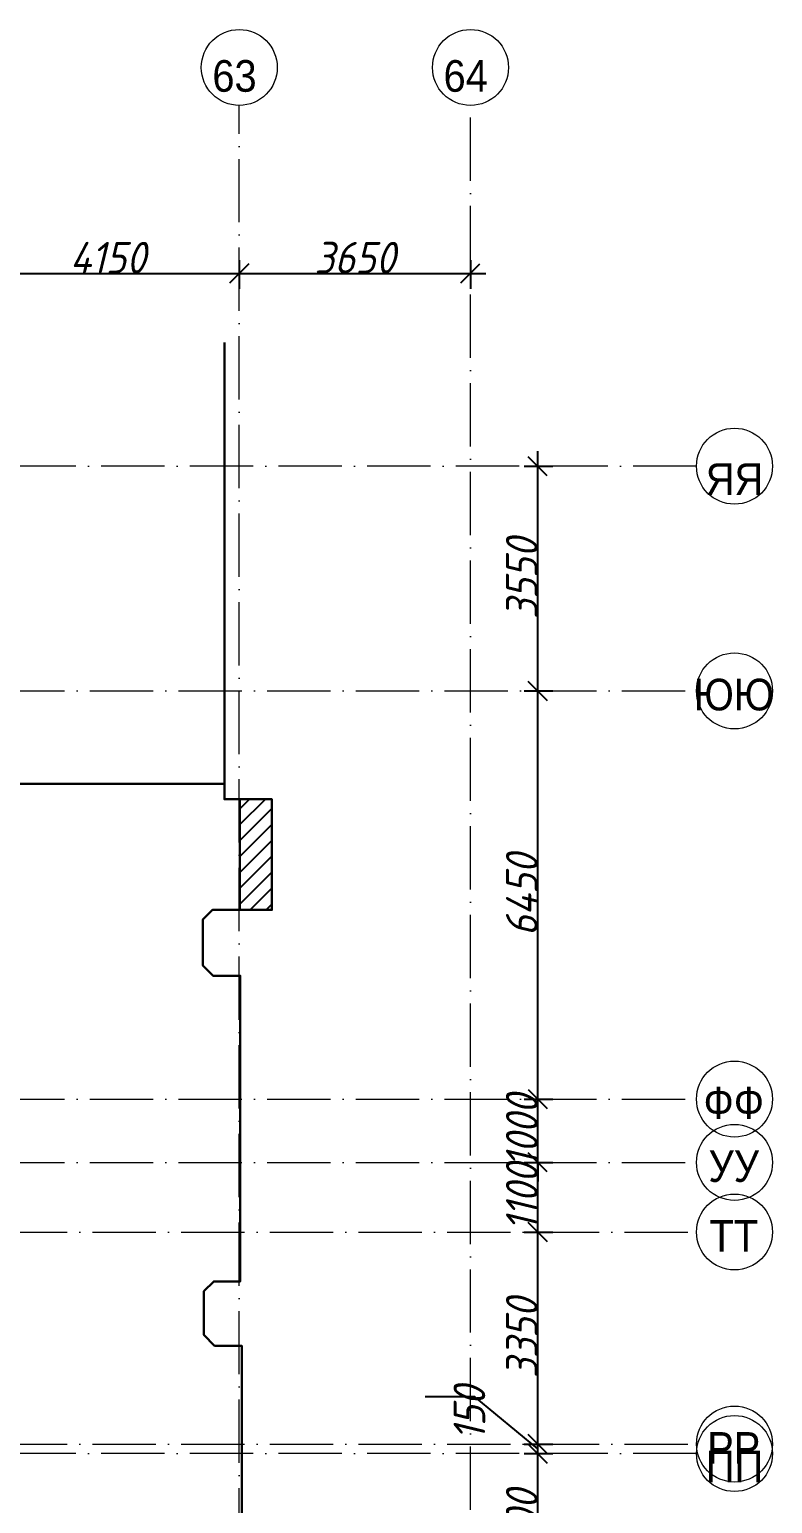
# Model space of a CAD drawing. Header units: millimetres. Extents: x 209 to 1046824, y -248937 to 510758.
# Drawn here: x 624578 to 636308, y 437893 to 461182 of the extents above; entities that cross this region are included whole.
import ezdxf

# ---------------------------------------------------------------- set-up
doc = ezdxf.new("R2010")
doc.units = ezdxf.units.MM
doc.linetypes.add('50_200_ШТРИХ_1Т_ш5_п1_п1_', pattern=[1400, 1000, -200, 0, -200])
doc.layers.add('A-ANNO-DIMS', color=7, linetype='Continuous', lineweight=9)
doc.layers.add('Основные линии', color=7, linetype='Continuous', lineweight=30)
for name, color, linetype, lineweight, true_color in [('Оси-1', 7, 'Continuous', 20, 0xaaaaaa), ('Оси-2', 7, 'Continuous', 9, 0xaaaaaa), ('Оси-3', 7, '50_200_ШТРИХ_1Т_ш5_п1_п1_', 9, 0xaaaaaa)]:
    doc.layers.add(name, color=color, linetype=linetype, lineweight=lineweight, true_color=true_color)
doc.layers.add('Штриховка', color=7, linetype='Continuous')
doc.styles.add('Arial', font='arial.ttf', dxfattribs={"width": 0.9, "height": 500})
doc.styles.add('ISOCPEUR_I_1', font='isocpeui.ttf', dxfattribs={"width": 0.9, "height": 500})
doc.dimstyles.new('ISO-2_5_0_9К_БОЛЬШОЙ', dxfattribs={"dimscale": 304.8, "dimtxt": 497.990588, "dimasz": 0.984252, "dimexe": 0.787402, "dimexo": 0, "dimgap": 0, "dimtad": 1, "dimdec": 0, "dimzin": 0, "dimdsep": 46, "dimtxsty": 'ISOCPEUR_I_1', "dimblk1": 'OBLIQUE', "dimblk2": 'OBLIQUE', "dimsah": 1, "dimcen": 0.09, "dimdle": 0.787402, "dimazin": 0, "dimtfac": 1, "dimtdec": 4, "dimtix": 1, "dimtmove": 0, "dimatfit": 3, "dimfxl": 1, "dimtvp": 1, "dimtolj": 1, "dimtzin": 0, "dimarcsym": 2})
doc.dimstyles.new('ISO-2_5_0_9К_БОЛЬШОЙ_1', dxfattribs={"dimscale": 304.8, "dimtxt": 497.990588, "dimasz": 0.984252, "dimexe": 0.787402, "dimexo": 0, "dimgap": 0, "dimtad": 1, "dimdec": 0, "dimzin": 0, "dimdsep": 46, "dimtxsty": 'ISOCPEUR_I_1', "dimblk1": 'OBLIQUE', "dimblk2": 'OBLIQUE', "dimsah": 1, "dimcen": 0.09, "dimdle": 0.787402, "dimazin": 0, "dimtfac": 1, "dimtdec": 4, "dimtix": 1, "dimtmove": 1, "dimatfit": 3, "dimfxl": 1, "dimtvp": 1, "dimtolj": 1, "dimtzin": 0, "dimarcsym": 2})

# ---------------------------------------------------------------- blocks, each defined once
blk = doc.blocks.new('Ось сетки - Круг_Ø6_00__ISO-2_5_0_9K_-17386508-АИ_План этажа_Стены_3')
at = {"layer": 'Оси-1'}
blk.add_circle((0, 0), 3, dxfattribs=at)
blk = doc.blocks.new('_Oblique')
at = {"color": 0, "linetype": 'ByBlock', "lineweight": -2}
blk.add_line((-0.5, -0.5), (0.5, 0.5), dxfattribs=at)
blk = doc.blocks.new('*D1847')
at = {"layer": 'A-ANNO-DIMS', "color": 0, "lineweight": -2, "transparency": 16777216}
for p, q in [((632601, 436042), (632601, 438922)), ((632389, 438682), (632841, 438682)), ((632389, 436282), (632841, 436282))]:
    blk.add_line(p, q, dxfattribs=at)
at = {"layer": 'Defpoints', "color": 0, "lineweight": 30, "transparency": 16777216}
for p in [(632389, 438682), (632601, 438682), (632389, 436282)]:
    blk.add_point(p, dxfattribs=at)
at = {"layer": 'A-ANNO-DIMS', "color": 0, "lineweight": -2, "transparency": 16777216, "xscale": 300, "yscale": 300, "zscale": 300}
for p, rotation in [((632601, 438682), 90), ((632601, 436282), 270)]:
    blk.add_blockref('_Oblique', p, dxfattribs=dict(at, rotation=rotation))
at = {"layer": 'A-ANNO-DIMS', "color": 0, "transparency": 16777216, "insert": (632351, 437482), "char_height": 500, "width": 1562.92, "attachment_point": 5, "rotation": 90, "style": 'ISOCPEUR_I_1'}
blk.add_mtext('\\A1;2400', dxfattribs=at)
blk = doc.blocks.new('*D1848')
at = {"layer": 'A-ANNO-DIMS', "color": 0, "lineweight": -2, "transparency": 16777216}
for p, q in [((631607, 439580), (630827, 439580)), ((632601, 438757), (631607, 439580)), ((632601, 438442), (632601, 439072)), ((632389, 438832), (632841, 438832)), ((632389, 438682), (632841, 438682))]:
    blk.add_line(p, q, dxfattribs=at)
at = {"layer": 'Defpoints', "color": 0, "lineweight": 30, "transparency": 16777216}
for p in [(632389, 438832), (632601, 438832), (632389, 438682)]:
    blk.add_point(p, dxfattribs=at)
at = {"layer": 'A-ANNO-DIMS', "color": 0, "lineweight": -2, "transparency": 16777216, "xscale": 300, "yscale": 300, "zscale": 300}
for p, rotation in [((632601, 438832), 90), ((632601, 438682), 270)]:
    blk.add_blockref('_Oblique', p, dxfattribs=dict(at, rotation=rotation))
at = {"layer": 'A-ANNO-DIMS', "color": 0, "transparency": 16777216, "insert": (631273, 438891), "char_height": 500, "width": 1022.8, "attachment_point": 1, "rotation": 90, "line_spacing_factor": 1.149209, "style": 'ISOCPEUR_I_1'}
blk.add_mtext('\\A1;150', dxfattribs=at)
blk = doc.blocks.new('*D1849')
at = {"layer": 'A-ANNO-DIMS', "color": 0, "lineweight": -2, "transparency": 16777216}
for p, q in [((632601, 438592), (632601, 442422)), ((632389, 442182), (632841, 442182)), ((632389, 438832), (632841, 438832))]:
    blk.add_line(p, q, dxfattribs=at)
at = {"layer": 'Defpoints', "color": 0, "lineweight": 30, "transparency": 16777216}
for p in [(632389, 442182), (632601, 442182), (632389, 438832)]:
    blk.add_point(p, dxfattribs=at)
at = {"layer": 'A-ANNO-DIMS', "color": 0, "lineweight": -2, "transparency": 16777216, "xscale": 300, "yscale": 300, "zscale": 300}
for p, rotation in [((632601, 442182), 90), ((632601, 438832), 270)]:
    blk.add_blockref('_Oblique', p, dxfattribs=dict(at, rotation=rotation))
at = {"layer": 'A-ANNO-DIMS', "color": 0, "transparency": 16777216, "insert": (632351, 440507), "char_height": 500, "width": 1516.96, "attachment_point": 5, "rotation": 90, "style": 'ISOCPEUR_I_1'}
blk.add_mtext('\\A1;3350', dxfattribs=at)
blk = doc.blocks.new('*D1850')
at = {"layer": 'A-ANNO-DIMS', "color": 0, "lineweight": -2, "transparency": 16777216}
for p, q in [((632601, 441942), (632601, 443522)), ((632389, 443282), (632841, 443282)), ((632389, 442182), (632841, 442182))]:
    blk.add_line(p, q, dxfattribs=at)
at = {"layer": 'Defpoints', "color": 0, "lineweight": 30, "transparency": 16777216}
for p in [(632389, 443282), (632601, 443282), (632389, 442182)]:
    blk.add_point(p, dxfattribs=at)
at = {"layer": 'A-ANNO-DIMS', "color": 0, "lineweight": -2, "transparency": 16777216, "xscale": 300, "yscale": 300, "zscale": 300}
for p, rotation in [((632601, 443282), 90), ((632601, 442182), 270)]:
    blk.add_blockref('_Oblique', p, dxfattribs=dict(at, rotation=rotation))
at = {"layer": 'A-ANNO-DIMS', "color": 0, "transparency": 16777216, "insert": (632351, 442732), "char_height": 500, "width": 1287.11, "attachment_point": 5, "rotation": 90, "style": 'ISOCPEUR_I_1'}
blk.add_mtext('\\A1;1100', dxfattribs=at)
blk = doc.blocks.new('*D1851')
at = {"layer": 'A-ANNO-DIMS', "color": 0, "lineweight": -2, "transparency": 16777216}
for p, q in [((632601, 444282), (632601, 444582)), ((632389, 444282), (632841, 444282)), ((632601, 443282), (632601, 444282)), ((632389, 443282), (632841, 443282)), ((632601, 443282), (632601, 442982))]:
    blk.add_line(p, q, dxfattribs=at)
at = {"layer": 'Defpoints', "color": 0, "lineweight": 30, "transparency": 16777216}
for p in [(632389, 444282), (632601, 444282), (632389, 443282)]:
    blk.add_point(p, dxfattribs=at)
at = {"layer": 'A-ANNO-DIMS', "color": 0, "lineweight": -2, "transparency": 16777216, "xscale": 300, "yscale": 300, "zscale": 300}
for p, rotation in [((632601, 444282), 270), ((632601, 443282), 90)]:
    blk.add_blockref('_Oblique', p, dxfattribs=dict(at, rotation=rotation))
at = {"layer": 'A-ANNO-DIMS', "color": 0, "transparency": 16777216, "insert": (632351, 443782), "char_height": 500, "width": 1402.04, "attachment_point": 5, "rotation": 90, "style": 'ISOCPEUR_I_1'}
blk.add_mtext('\\A1;1000', dxfattribs=at)
blk = doc.blocks.new('*D1852')
at = {"layer": 'A-ANNO-DIMS', "color": 0, "lineweight": -2, "transparency": 16777216}
for p, q in [((632601, 444042), (632601, 450972)), ((632389, 450732), (632841, 450732)), ((632389, 444282), (632841, 444282))]:
    blk.add_line(p, q, dxfattribs=at)
at = {"layer": 'Defpoints', "color": 0, "lineweight": 30, "transparency": 16777216}
for p in [(632389, 450732), (632601, 450732), (632389, 444282)]:
    blk.add_point(p, dxfattribs=at)
at = {"layer": 'A-ANNO-DIMS', "color": 0, "lineweight": -2, "transparency": 16777216, "xscale": 300, "yscale": 300, "zscale": 300}
for p, rotation in [((632601, 450732), 90), ((632601, 444282), 270)]:
    blk.add_blockref('_Oblique', p, dxfattribs=dict(at, rotation=rotation))
at = {"layer": 'A-ANNO-DIMS', "color": 0, "transparency": 16777216, "insert": (632351, 447507), "char_height": 500, "width": 1562.92, "attachment_point": 5, "rotation": 90, "style": 'ISOCPEUR_I_1'}
blk.add_mtext('\\A1;6450', dxfattribs=at)
blk = doc.blocks.new('*D1853')
at = {"layer": 'A-ANNO-DIMS', "color": 0, "lineweight": -2, "transparency": 16777216}
for p, q in [((632601, 450492), (632601, 454522)), ((632389, 454282), (632841, 454282)), ((632389, 450732), (632841, 450732))]:
    blk.add_line(p, q, dxfattribs=at)
at = {"layer": 'Defpoints', "color": 0, "lineweight": 30, "transparency": 16777216}
for p in [(632389, 454282), (632601, 454282), (632389, 450732)]:
    blk.add_point(p, dxfattribs=at)
at = {"layer": 'A-ANNO-DIMS', "color": 0, "lineweight": -2, "transparency": 16777216, "xscale": 300, "yscale": 300, "zscale": 300}
for p, rotation in [((632601, 454282), 90), ((632601, 450732), 270)]:
    blk.add_blockref('_Oblique', p, dxfattribs=dict(at, rotation=rotation))
at = {"layer": 'A-ANNO-DIMS', "color": 0, "transparency": 16777216, "insert": (632351, 452507), "char_height": 500, "width": 1516.96, "attachment_point": 5, "rotation": 90, "style": 'ISOCPEUR_I_1'}
blk.add_mtext('\\A1;3550', dxfattribs=at)
blk = doc.blocks.new('*D1859')
at = {"layer": 'A-ANNO-DIMS', "color": 0, "lineweight": -2, "transparency": 16777216}
for p, q in [((632601, 436042), (632601, 438922)), ((632389, 438682), (632841, 438682)), ((632389, 436282), (632841, 436282))]:
    blk.add_line(p, q, dxfattribs=at)
at = {"layer": 'Defpoints', "color": 0, "lineweight": 30, "transparency": 16777216}
for p in [(632389, 438682), (632601, 438682), (632389, 436282)]:
    blk.add_point(p, dxfattribs=at)
at = {"layer": 'A-ANNO-DIMS', "color": 0, "lineweight": -2, "transparency": 16777216, "xscale": 300, "yscale": 300, "zscale": 300}
for p, rotation in [((632601, 438682), 90), ((632601, 436282), 270)]:
    blk.add_blockref('_Oblique', p, dxfattribs=dict(at, rotation=rotation))
at = {"layer": 'A-ANNO-DIMS', "color": 0, "transparency": 16777216, "insert": (632351, 437482), "char_height": 500, "width": 1562.92, "attachment_point": 5, "rotation": 90, "style": 'ISOCPEUR_I_1'}
blk.add_mtext('\\A1;2400', dxfattribs=at)
blk = doc.blocks.new('*D1860')
at = {"layer": 'A-ANNO-DIMS', "color": 0, "lineweight": -2, "transparency": 16777216}
for p, q in [((631607, 439580), (630827, 439580)), ((632601, 438757), (631607, 439580)), ((632601, 438442), (632601, 439072)), ((632389, 438832), (632841, 438832)), ((632389, 438682), (632841, 438682))]:
    blk.add_line(p, q, dxfattribs=at)
at = {"layer": 'Defpoints', "color": 0, "lineweight": 30, "transparency": 16777216}
for p in [(632389, 438832), (632601, 438832), (632389, 438682)]:
    blk.add_point(p, dxfattribs=at)
at = {"layer": 'A-ANNO-DIMS', "color": 0, "lineweight": -2, "transparency": 16777216, "xscale": 300, "yscale": 300, "zscale": 300}
for p, rotation in [((632601, 438832), 90), ((632601, 438682), 270)]:
    blk.add_blockref('_Oblique', p, dxfattribs=dict(at, rotation=rotation))
at = {"layer": 'A-ANNO-DIMS', "color": 0, "transparency": 16777216, "insert": (631273, 438891), "char_height": 500, "width": 1022.8, "attachment_point": 1, "rotation": 90, "line_spacing_factor": 1.149209, "style": 'ISOCPEUR_I_1'}
blk.add_mtext('\\A1;150', dxfattribs=at)
blk = doc.blocks.new('*D1861')
at = {"layer": 'A-ANNO-DIMS', "color": 0, "lineweight": -2, "transparency": 16777216}
for p, q in [((632601, 438592), (632601, 442422)), ((632389, 442182), (632841, 442182)), ((632389, 438832), (632841, 438832))]:
    blk.add_line(p, q, dxfattribs=at)
at = {"layer": 'Defpoints', "color": 0, "lineweight": 30, "transparency": 16777216}
for p in [(632389, 442182), (632601, 442182), (632389, 438832)]:
    blk.add_point(p, dxfattribs=at)
at = {"layer": 'A-ANNO-DIMS', "color": 0, "lineweight": -2, "transparency": 16777216, "xscale": 300, "yscale": 300, "zscale": 300}
for p, rotation in [((632601, 442182), 90), ((632601, 438832), 270)]:
    blk.add_blockref('_Oblique', p, dxfattribs=dict(at, rotation=rotation))
at = {"layer": 'A-ANNO-DIMS', "color": 0, "transparency": 16777216, "insert": (632351, 440507), "char_height": 500, "width": 1516.96, "attachment_point": 5, "rotation": 90, "style": 'ISOCPEUR_I_1'}
blk.add_mtext('\\A1;3350', dxfattribs=at)
blk = doc.blocks.new('*D1862')
at = {"layer": 'A-ANNO-DIMS', "color": 0, "lineweight": -2, "transparency": 16777216}
for p, q in [((632601, 441942), (632601, 443522)), ((632389, 443282), (632841, 443282)), ((632389, 442182), (632841, 442182))]:
    blk.add_line(p, q, dxfattribs=at)
at = {"layer": 'Defpoints', "color": 0, "lineweight": 30, "transparency": 16777216}
for p in [(632389, 443282), (632601, 443282), (632389, 442182)]:
    blk.add_point(p, dxfattribs=at)
at = {"layer": 'A-ANNO-DIMS', "color": 0, "lineweight": -2, "transparency": 16777216, "xscale": 300, "yscale": 300, "zscale": 300}
for p, rotation in [((632601, 443282), 90), ((632601, 442182), 270)]:
    blk.add_blockref('_Oblique', p, dxfattribs=dict(at, rotation=rotation))
at = {"layer": 'A-ANNO-DIMS', "color": 0, "transparency": 16777216, "insert": (632351, 442732), "char_height": 500, "width": 1287.11, "attachment_point": 5, "rotation": 90, "style": 'ISOCPEUR_I_1'}
blk.add_mtext('\\A1;1100', dxfattribs=at)
blk = doc.blocks.new('*D1863')
at = {"layer": 'A-ANNO-DIMS', "color": 0, "lineweight": -2, "transparency": 16777216}
for p, q in [((632601, 444282), (632601, 444582)), ((632389, 444282), (632841, 444282)), ((632601, 443282), (632601, 444282)), ((632389, 443282), (632841, 443282)), ((632601, 443282), (632601, 442982))]:
    blk.add_line(p, q, dxfattribs=at)
at = {"layer": 'Defpoints', "color": 0, "lineweight": 30, "transparency": 16777216}
for p in [(632389, 444282), (632601, 444282), (632389, 443282)]:
    blk.add_point(p, dxfattribs=at)
at = {"layer": 'A-ANNO-DIMS', "color": 0, "lineweight": -2, "transparency": 16777216, "xscale": 300, "yscale": 300, "zscale": 300}
for p, rotation in [((632601, 444282), 270), ((632601, 443282), 90)]:
    blk.add_blockref('_Oblique', p, dxfattribs=dict(at, rotation=rotation))
at = {"layer": 'A-ANNO-DIMS', "color": 0, "transparency": 16777216, "insert": (632351, 443782), "char_height": 500, "width": 1402.04, "attachment_point": 5, "rotation": 90, "style": 'ISOCPEUR_I_1'}
blk.add_mtext('\\A1;1000', dxfattribs=at)
blk = doc.blocks.new('*D1864')
at = {"layer": 'A-ANNO-DIMS', "color": 0, "lineweight": -2, "transparency": 16777216}
for p, q in [((632601, 444042), (632601, 450972)), ((632389, 450732), (632841, 450732)), ((632389, 444282), (632841, 444282))]:
    blk.add_line(p, q, dxfattribs=at)
at = {"layer": 'Defpoints', "color": 0, "lineweight": 30, "transparency": 16777216}
for p in [(632389, 450732), (632601, 450732), (632389, 444282)]:
    blk.add_point(p, dxfattribs=at)
at = {"layer": 'A-ANNO-DIMS', "color": 0, "lineweight": -2, "transparency": 16777216, "xscale": 300, "yscale": 300, "zscale": 300}
for p, rotation in [((632601, 450732), 90), ((632601, 444282), 270)]:
    blk.add_blockref('_Oblique', p, dxfattribs=dict(at, rotation=rotation))
at = {"layer": 'A-ANNO-DIMS', "color": 0, "transparency": 16777216, "insert": (632351, 447507), "char_height": 500, "width": 1562.92, "attachment_point": 5, "rotation": 90, "style": 'ISOCPEUR_I_1'}
blk.add_mtext('\\A1;6450', dxfattribs=at)
blk = doc.blocks.new('*D1865')
at = {"layer": 'A-ANNO-DIMS', "color": 0, "lineweight": -2, "transparency": 16777216}
for p, q in [((632601, 450492), (632601, 454522)), ((632389, 454282), (632841, 454282)), ((632389, 450732), (632841, 450732))]:
    blk.add_line(p, q, dxfattribs=at)
at = {"layer": 'Defpoints', "color": 0, "lineweight": 30, "transparency": 16777216}
for p in [(632389, 454282), (632601, 454282), (632389, 450732)]:
    blk.add_point(p, dxfattribs=at)
at = {"layer": 'A-ANNO-DIMS', "color": 0, "lineweight": -2, "transparency": 16777216, "xscale": 300, "yscale": 300, "zscale": 300}
for p, rotation in [((632601, 454282), 90), ((632601, 450732), 270)]:
    blk.add_blockref('_Oblique', p, dxfattribs=dict(at, rotation=rotation))
at = {"layer": 'A-ANNO-DIMS', "color": 0, "transparency": 16777216, "insert": (632351, 452507), "char_height": 500, "width": 1516.96, "attachment_point": 5, "rotation": 90, "style": 'ISOCPEUR_I_1'}
blk.add_mtext('\\A1;3550', dxfattribs=at)
blk = doc.blocks.new('*D1871')
at = {"layer": 'A-ANNO-DIMS', "color": 0, "lineweight": -2, "transparency": 16777216}
for p, q in [((623740, 457539), (623740, 457087)), ((627890, 457539), (627890, 457087)), ((623500, 457327), (628130, 457327))]:
    blk.add_line(p, q, dxfattribs=at)
at = {"layer": 'Defpoints', "color": 0, "lineweight": 30, "transparency": 16777216}
for p in [(623740, 457539), (627890, 457539), (627890, 457327)]:
    blk.add_point(p, dxfattribs=at)
at = {"layer": 'A-ANNO-DIMS', "color": 0, "lineweight": -2, "transparency": 16777216, "xscale": 300, "yscale": 300, "zscale": 300, "rotation": 180}
blk.add_blockref('_Oblique', (623740, 457327), dxfattribs=at)
at = {"layer": 'A-ANNO-DIMS', "color": 0, "lineweight": -2, "transparency": 16777216, "xscale": 300, "yscale": 300, "zscale": 300}
blk.add_blockref('_Oblique', (627890, 457327), dxfattribs=at)
at = {"layer": 'A-ANNO-DIMS', "color": 0, "transparency": 16777216, "insert": (625815, 457577), "char_height": 500, "width": 1448, "attachment_point": 5, "style": 'ISOCPEUR_I_1'}
blk.add_mtext('\\A1;4150', dxfattribs=at)
blk = doc.blocks.new('*D1872')
at = {"layer": 'A-ANNO-DIMS', "color": 0, "lineweight": -2, "transparency": 16777216}
for p, q in [((627890, 457539), (627890, 457087)), ((631540, 457539), (631540, 457087)), ((627650, 457327), (631780, 457327))]:
    blk.add_line(p, q, dxfattribs=at)
at = {"layer": 'Defpoints', "color": 0, "lineweight": 30, "transparency": 16777216}
for p in [(627890, 457539), (631540, 457539), (631540, 457327)]:
    blk.add_point(p, dxfattribs=at)
at = {"layer": 'A-ANNO-DIMS', "color": 0, "lineweight": -2, "transparency": 16777216, "xscale": 300, "yscale": 300, "zscale": 300, "rotation": 180}
blk.add_blockref('_Oblique', (627890, 457327), dxfattribs=at)
at = {"layer": 'A-ANNO-DIMS', "color": 0, "lineweight": -2, "transparency": 16777216, "xscale": 300, "yscale": 300, "zscale": 300}
blk.add_blockref('_Oblique', (631540, 457327), dxfattribs=at)
at = {"layer": 'A-ANNO-DIMS', "color": 0, "transparency": 16777216, "insert": (629715, 457577), "char_height": 500, "width": 1516.96, "attachment_point": 5, "style": 'ISOCPEUR_I_1'}
blk.add_mtext('\\A1;3650', dxfattribs=at)

msp = doc.modelspace()

# ---------------------------------------------------------------- hatches: boundary and pattern name
at = {"layer": 'Штриховка', "transparency": 33554559}
h = msp.add_hatch(dxfattribs=at)
h.set_pattern_fill('ANSI31', color=1, scale=56)
h.paths.add_polyline_path([(628405.8, 449020.4), (627900.4, 449020.4), (627900.4, 447270.4), (628405.8, 447270.4)])

# ---------------------------------------------------------------- linework, layer by layer
at = {"lineweight": 30}
for points in [[(627928.2, 437645.5), (627928.2, 440385.5), (627500.2, 440385.5), (627330.5, 440555.2), (627330.5, 441245.2), (627486, 441400.8), (627906, 441400.8), (627906, 446230.8), (627476, 446230.8), (627313.4, 446393.4), (627313.4, 447118.4), (627465.4, 447270.4), (627900.4, 447270.4), (627900.4, 449020.4), (627655.4, 449020.4), (627655.4, 449265.4), (627655.4, 456237.4)], [(627655.4, 449265.4), (620683.4, 449265.4), (620683.4, 449055.4), (620143.4, 449055.4), (620143.4, 449055.4)]]:
    msp.add_lwpolyline(points, dxfattribs=at)
at = {"layer": 'Оси-3'}
for p, q in [((627890.4, 416132.4), (627890.4, 459982.3)), ((631540.4, 416790.5), (631540.4, 459982.3)), ((635108.4, 454282.4), (593326.4, 454282.4)), ((593326.4, 450732.1), (635108.4, 450732.1)), ((593326.4, 444282.4), (635108.4, 444282.4)), ((593326.4, 443282.4), (635108.4, 443282.4)), ((612971.7, 442182.4), (635108.4, 442182.4)), ((612971.7, 438832.4), (635108.4, 438832.4)), ((635108.4, 438682.4), (593326.4, 438682.4))]:
    msp.add_line(p, q, dxfattribs=at)
at = {"layer": 'Основные линии', "color": 1}
msp.add_lwpolyline([(627900.4, 447270.4), (628405.8, 447270.4), (628405.8, 449020.4), (627900.4, 449020.4)], close=True, dxfattribs=at)

# ---------------------------------------------------------------- block references
at = {"layer": 'Оси-1', "xscale": 199.9999999999999, "yscale": 199.9999999999999, "zscale": 199.9999999999999}
for p in [(627890.4, 460582.3), (631540.4, 460582.3), (631540.4, 460582.3)]:
    msp.add_blockref('Ось сетки - Круг_Ø6_00__ISO-2_5_0_9K_-17386508-АИ_План этажа_Стены_3', p, dxfattribs=at)
for p, rotation in [((635708.4, 454282.4), 89.9999999999998), ((635708.4, 450732.1), 269.9999999999995), ((635708.4, 444282.4), 269.9999999999995), ((635708.4, 443282.4), 269.9999999999995), ((635708.4, 442182.4), 269.9999999999995), ((635708.4, 438832.4), 269.9999999999995), ((635708.4, 438682.4), 89.99999999999982)]:
    msp.add_blockref('Ось сетки - Круг_Ø6_00__ISO-2_5_0_9K_-17386508-АИ_План этажа_Стены_3', p, dxfattribs=dict(at, rotation=rotation))

# ---------------------------------------------------------------- texts
at = {"layer": 'Оси-2', "char_height": 500, "attachment_point": 5, "line_spacing_factor": 0.936439, "style": 'Arial'}
for s, insert, width in [('\\pxqc,t4.572,9.144,13.716,18.288,22.86,27.432,32.004,36.576,41.148,45.72,50.292,54.864,59.436,64.008,68.58,73.152,77.724,82.296,86.868,91.44,96.012,100.584,105.156,109.728,114.3,118.872,123.444,128.016,132.588,137.16,141.732,146.304;{63}', (627814.5, 460444.9), 702), ('\\pxqc,t4.572,9.144,13.716,18.288,22.86,27.432,32.004,36.576,41.148,45.72,50.292,54.864,59.436,64.008,68.58,73.152,77.724,82.296,86.868,91.44,96.012,100.584,105.156,109.728,114.3,118.872,123.444,128.016,132.588,137.16,141.732,146.304;{64}', (631464.5, 460444.9), 702), ('\\pxqc,t4.572,9.144,13.716,18.288,22.86,27.432,32.004,36.576,41.148,45.72,50.292,54.864,59.436,64.008,68.58,73.152,77.724,82.296,86.868,91.44,96.012,100.584,105.156,109.728,114.3,118.872,123.444,128.016,132.588,137.16,141.732,146.304;{64}', (631464.5, 460444.9), 702), ('\\pxqc,t4.572,9.144,13.716,18.288,22.86,27.432,32.004,36.576,41.148,45.72,50.292,54.864,59.436,64.008,68.58,73.152,77.724,82.296,86.868,91.44,96.012,100.584,105.156,109.728,114.3,118.872,123.444,128.016,132.588,137.16,141.732,146.304;{ЯЯ}', (635708.1, 454079.5), 916.2), ('\\pxqc,t4.572,9.144,13.716,18.288,22.86,27.432,32.004,36.576,41.148,45.72,50.292,54.864,59.436,64.008,68.58,73.152,77.724,82.296,86.868,91.44,96.012,100.584,105.156,109.728,114.3,118.872,123.444,128.016,132.588,137.16,141.732,146.304;{ЮЮ}', (635697.8, 450670.3), 1297.8), ('\\pxqc,t4.572,9.144,13.716,18.288,22.86,27.432,32.004,36.576,41.148,45.72,50.292,54.864,59.436,64.008,68.58,73.152,77.724,82.296,86.868,91.44,96.012,100.584,105.156,109.728,114.3,118.872,123.444,128.016,132.588,137.16,141.732,146.304;{ФФ}', (635696.9, 444220.7), 964.8), ('\\pxqc,t4.572,9.144,13.716,18.288,22.86,27.432,32.004,36.576,41.148,45.72,50.292,54.864,59.436,64.008,68.58,73.152,77.724,82.296,86.868,91.44,96.012,100.584,105.156,109.728,114.3,118.872,123.444,128.016,132.588,137.16,141.732,146.304;{УУ}', (635696.9, 443220.7), 822.6), ('\\pxqc,t4.572,9.144,13.716,18.288,22.86,27.432,32.004,36.576,41.148,45.72,50.292,54.864,59.436,64.008,68.58,73.152,77.724,82.296,86.868,91.44,96.012,100.584,105.156,109.728,114.3,118.872,123.444,128.016,132.588,137.16,141.732,146.304;{ТТ}', (635697.8, 442120.7), 797.4), ('\\pxqc,t4.572,9.144,13.716,18.288,22.86,27.432,32.004,36.576,41.148,45.72,50.292,54.864,59.436,64.008,68.58,73.152,77.724,82.296,86.868,91.44,96.012,100.584,105.156,109.728,114.3,118.872,123.444,128.016,132.588,137.16,141.732,146.304;{РР}', (635696.9, 438770.7), 846), ('\\pxqc,t4.572,9.144,13.716,18.288,22.86,27.432,32.004,36.576,41.148,45.72,50.292,54.864,59.436,64.008,68.58,73.152,77.724,82.296,86.868,91.44,96.012,100.584,105.156,109.728,114.3,118.872,123.444,128.016,132.588,137.16,141.732,146.304;{ПП}', (635708.1, 438479.5), 916.2)]:
    msp.add_mtext(s, dxfattribs=dict(at, insert=insert, width=width))

# ---------------------------------------------------------------- dimensions: what is measured, and where the dimension line sits
at = {"layer": 'A-ANNO-DIMS'}
for base, p1, p2, override, picture, middle in [((627890.4, 457326.7), (623740.4, 457538.8), (627890.4, 457538.8), {"dimpost": '<>', "dimfxl": 4150}, '*D1871', (625815.4, 457576.7)), ((631540.4, 457326.7), (627890.4, 457538.8), (631540.4, 457538.8), {"dimpost": '<>', "dimfxl": 3650}, '*D1872', (629715.4, 457576.7))]:
    dim = msp.add_linear_dim(base=base, p1=p1, p2=p2, dimstyle='ISO-2_5_0_9К_БОЛЬШОЙ', override=override, dxfattribs=at)
    dim.commit()
    dim.dimension.update_dxf_attribs({"geometry": picture, "text_midpoint": middle})
for base, p1, p2, override, picture, middle in [((632600.8, 454282.4), (632388.7, 450732.1), (632388.7, 454282.4), {"dimpost": '<>', "dimfxl": 3550.347485}, '*D1853', (632350.8, 452507.2)), ((632600.8, 454282.4), (632388.7, 450732.1), (632388.7, 454282.4), {"dimpost": '<>', "dimfxl": 3550.347485}, '*D1865', (632350.8, 452507.2)), ((632600.8, 450732.1), (632388.7, 444282.4), (632388.7, 450732.1), {"dimpost": '<>', "dimfxl": 6449.652515}, '*D1852', (632350.8, 447507.2)), ((632600.8, 450732.1), (632388.7, 444282.4), (632388.7, 450732.1), {"dimpost": '<>', "dimfxl": 6449.652515}, '*D1864', (632350.8, 447507.2)), ((632600.8, 444282.4), (632388.7, 443282.4), (632388.7, 444282.4), {"dimpost": '<>', "dimfxl": 1000}, '*D1851', (632350.8, 443782.4)), ((632600.8, 444282.4), (632388.7, 443282.4), (632388.7, 444282.4), {"dimpost": '<>', "dimfxl": 1000}, '*D1863', (632350.8, 443782.4)), ((632600.8, 443282.4), (632388.7, 442182.4), (632388.7, 443282.4), {"dimpost": '<>', "dimfxl": 1100}, '*D1850', (632350.8, 442732.4)), ((632600.8, 443282.4), (632388.7, 442182.4), (632388.7, 443282.4), {"dimpost": '<>', "dimfxl": 1100}, '*D1862', (632350.8, 442732.4)), ((632600.8, 442182.4), (632388.7, 438832.4), (632388.7, 442182.4), {"dimpost": '<>', "dimfxl": 3350}, '*D1849', (632350.8, 440507.4)), ((632600.8, 442182.4), (632388.7, 438832.4), (632388.7, 442182.4), {"dimpost": '<>', "dimfxl": 3350}, '*D1861', (632350.8, 440507.4)), ((632600.8, 438682.4), (632388.7, 436282.4), (632388.7, 438682.4), {"dimpost": '<>', "dimfxl": 2400}, '*D1847', (632350.8, 437482.4)), ((632600.8, 438682.4), (632388.7, 436282.4), (632388.7, 438682.4), {"dimpost": '<>', "dimfxl": 2400}, '*D1859', (632350.8, 437482.4))]:
    dim = msp.add_linear_dim(base=base, p1=p1, p2=p2, angle=90, dimstyle='ISO-2_5_0_9К_БОЛЬШОЙ', override=override, dxfattribs=at)
    dim.commit()
    dim.dimension.update_dxf_attribs({"geometry": picture, "text_midpoint": middle})
for picture in ['*D1848', '*D1860']:
    dim = msp.add_linear_dim(base=(632600.8, 438832.4), p1=(632388.7, 438682.4), p2=(632388.7, 438832.4), angle=90, dimstyle='ISO-2_5_0_9К_БОЛЬШОЙ_1', override={"dimpost": '<>', "dimfxl": 150}, dxfattribs=at)
    dim.commit()
    dim.dimension.update_dxf_attribs({"geometry": picture, "text_midpoint": (631606.6, 439580.2), "dimtype": 160, "text_rotation": 90})

doc.saveas('drawing.dxf')
